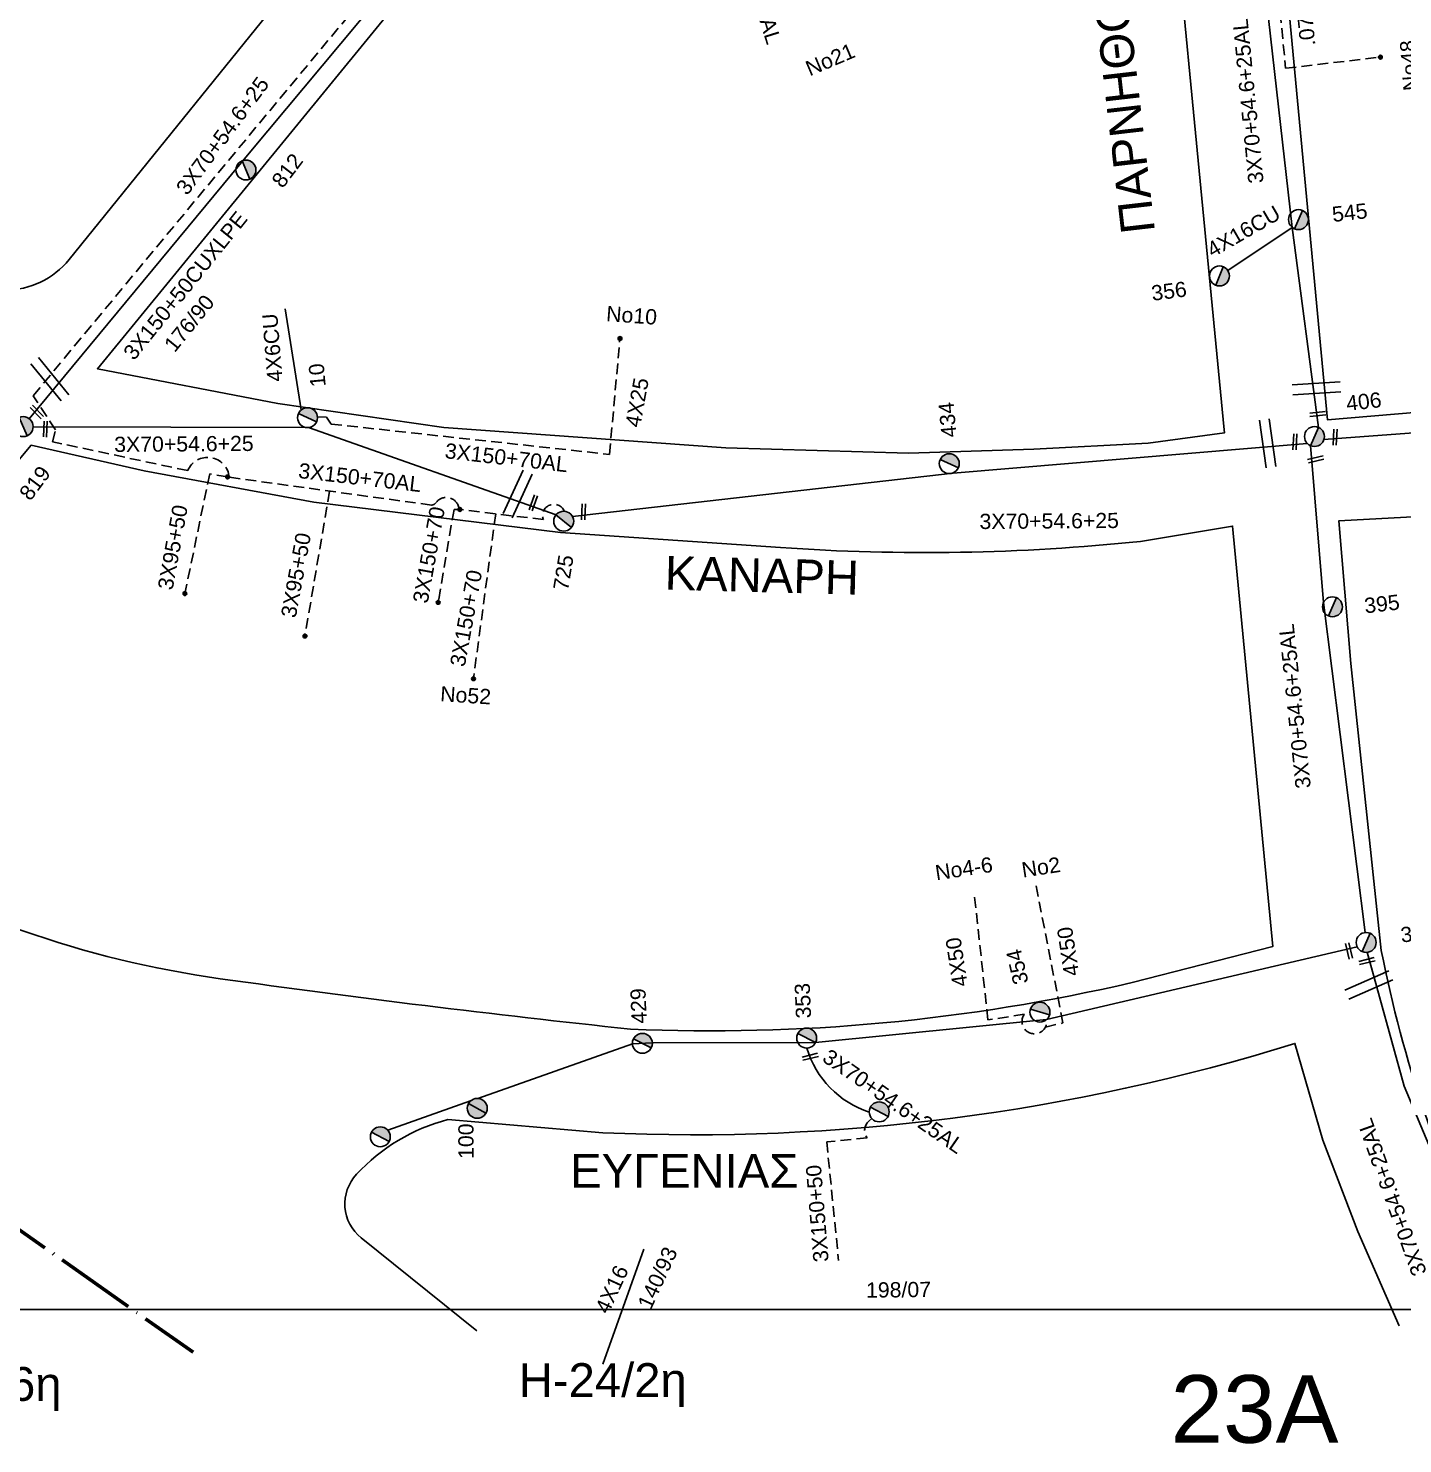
# Model space of a CAD drawing. Header units: millimetres. Extents: x 2999 to 5218, y 1863 to 2903.
# Drawn here: x 3384.6 to 3547.2, y 1871.9 to 2039.3 of the extents above; entities that cross this region are included whole.
import ezdxf

# ---------------------------------------------------------------- set-up
doc = ezdxf.new("R2010")
doc.units = ezdxf.units.MM
doc.header["$LTSCALE"] = 0.5
doc.linetypes.add('ACAD_ISO04W100', pattern=[30, 24, -3, 0, -3])
doc.linetypes.add('DASHED', pattern=[19.05, 12.7, -6.35])
for name, color, linetype in [('Άγνωστα', 7, 'Continuous'), ('Εναέρια παροχή ΧΤ 4x16', 7, 'SYN_LINE'), ('Επιγραφές - Σχήματα', 7, 'Continuous'), ('Καλώδια ΧΤ   3x150+70AL', 7, 'DASHED'), ('Καλώδια ΧΤ   4x6CU', 7, 'DASHED'), ('Μηχανική τομή', 7, 'Continuous'), ('Στύλος Ξύλινος', 7, 'Continuous'), ('Στύλος Ξύλινος @ 1', 7, 'Continuous'), ('Στύλος ΦΜ', 7, 'Continuous'), ('Στύλος ΦΜ @ 1', 7, 'Continuous'), ('Συνδέσεις', 7, 'Continuous'), ('Συνεστραμμένα ΧΤ   3x70+54.6+25 AL', 7, 'SYN_LINE'), ('Τομή', 7, 'Continuous'), ('Υπόβαθρο ΔΕΗ', 7, 'Continuous'), ('Υπόγεια καλώδια Παροχών ΧΤ   .075', 7, 'DASHED'), ('Υπόγεια καλώδια Παροχών ΧΤ   4x16CU', 7, 'DASHED'), ('Υπόγεια καλώδια Παροχών ΧΤ   4x25', 7, 'DASHED'), ('Υπόγεια καλώδια Παροχών ΧΤ   4x50AL', 7, 'DASHED')]:
    doc.layers.add(name, color=color, linetype=linetype)
doc.styles.add('arial', font='ARIAL.TTF')
doc.styles.get("Standard").update_dxf_attribs({"font": 'ARIAL.TTF'})
doc.linetypes.add('SYN_LINE', pattern='A,0.5,-0.0001,["/\\/\\/\\/",Standard,S=0.1,R=0,X=0,Y=-0.05],-0.25', length=0.7501)

# ---------------------------------------------------------------- blocks, each defined once
blk = doc.blocks.new('ΜΗΧΑΝΙΚΗ ΤΟΜΗ')
at = {"layer": 'Μηχανική τομή', "ltscale": 40}
for p, q in [((-1.89, 0.78), (1.89, 0.78)), ((1.89, 0), (-1.89, 0))]:
    blk.add_line(p, q, dxfattribs=at)
blk = doc.blocks.new('ΤΟΜΗ')
at = {"layer": 'Τομή', "ltscale": 40}
for p, q in [((-5.68, 0), (5.68, 0)), ((5.68, -2.33), (-5.68, -2.33))]:
    blk.add_line(p, q, dxfattribs=at)
blk = doc.blocks.new('ΥΠΑΡΧΩΝ ΤΣΙΜΕΝΤΕΝΙΟΣ ΣΤΥΛΟΣ')
at = {"layer": 'Στύλος ΦΜ'}
blk.add_hatch(color=7, dxfattribs=at).paths.add_polyline_path([(-1.29, -2.28, 0.574793), (2.62, 0, 0.268822), (1.3, 2.27)])
at = {"layer": 'Στύλος ΦΜ', "color": 7}
blk.add_line((-1.29, -2.28), (1.3, 2.27), dxfattribs=at)
blk.add_circle((0, 0), 2.62, dxfattribs=at)
at = {"layer": 'Στύλος ΦΜ', "flags": 4}
for tag, p in [('ΑΡΙΘΜΟΣ', (-4.68, 8.05)), ('ΤΥΠΟΣ', (-4.91, 3.03))]:
    blk.add_attdef(tag, p, '', height=4, dxfattribs=at)
blk = doc.blocks.new('ΥΠΑΡΧΩΝ ΞΥΛΙΝΟΣ ΣΤΥΛΟΣ')
at = {"layer": 'Στύλος Ξύλινος'}
h = blk.add_hatch(color=7, dxfattribs=at)
h.paths.add_polyline_path([(-2.62, 0, 0.270008), (-1.29, -2.28), (1.3, 2.27, 0.576266)])
h.paths.add_polyline_path([(-1.29, -2.28, 0.574793), (2.62, 0, 0.268822), (1.3, 2.27)])
at = {"layer": 'Στύλος Ξύλινος', "color": 7}
blk.add_line((-1.29, -2.28), (1.3, 2.27), dxfattribs=at)
blk.add_circle((0, 0), 2.62, dxfattribs=at)
at = {"layer": 'Στύλος Ξύλινος', "flags": 4}
for tag, p in [('ΑΡΙΘΜΟΣ', (-4.91, 8.6)), ('ΤΥΠΟΣ', (-4.85, 3.39))]:
    blk.add_attdef(tag, p, '', height=4, dxfattribs=at)
blk = doc.blocks.new('_ΣΥΝΔΕΣΗ')
at = {"layer": 'Συνδέσεις', "linetype": 'SYN_LINE', "ltscale": 40}
blk.add_hatch(color=256, dxfattribs=at).paths.add_polyline_path([(0.5, -0.01, 1), (-0.5, -0.01, 1)])
at = {"layer": 'Συνδέσεις'}
blk.add_circle((0, -0.01), 0.5, dxfattribs=at)

msp = doc.modelspace()

# ---------------------------------------------------------------- linework, layer by layer
at = {"layer": 'Άγνωστα', "color": 30, "linetype": 'DASHED', "ltscale": 0.2}
for points in [[(3408.39, 1986.22, 0.787019), (3403.48, 1987), (3387.5, 1990.41), (3387.84, 1991.82), (3385.2, 1995.87), (3427.12, 2046.38), (3430.03, 2045.7, 0.076462), (3448.26, 2044.34)], [(3448.04, 1982.2, 0.988086), (3445.56, 1981.21), (3435.68, 1982.41)]]:
    msp.add_lwpolyline(points, format="xyb", dxfattribs=at)
at = {"layer": 'Άγνωστα', "color": 173, "linetype": 'SYN_LINE', "ltscale": 20}
for points in [[(3537.92, 1990.68), (3569.3, 1993.01), (3616.39, 1996.67)], [(3541.87, 1930.65), (3505.11, 1922.04), (3477.77, 1919.31), (3458.45, 1919.28), (3456.1, 1919.18), (3437.79, 1912.72)]]:
    msp.add_lwpolyline(points, dxfattribs=at)
at = {"layer": 'Άγνωστα', "color": 30, "ltscale": 40}
msp.add_lwpolyline([(3535.95, 1990.22), (3494.05, 1986.69), (3449.01, 1981.57)], dxfattribs=at)
at = {"layer": 'Άγνωστα', "color": 30, "linetype": 'DASHED', "ltscale": 0.2}
for points in [[(3408.19, 1986.25), (3406.08, 1986.62), (3403.15, 1972.45)], [(3420.27, 1984.58), (3417.35, 1967.43)], [(3435.68, 1982.41), (3434.99, 1982.41), (3433.12, 1971.42)], [(3439.92, 1981.89), (3437.29, 1962.37)]]:
    msp.add_lwpolyline(points, dxfattribs=at)
at = {"layer": 'Άγνωστα', "color": 173, "linetype": 'DASHED', "ltscale": 0.2}
msp.add_lwpolyline([(3504.96, 1921.15), (3507.04, 1921.65), (3503.81, 1938.13)], dxfattribs=at)
for points in [[(3505.11, 1922.04, -1.481536), (3502.47, 1922.67), (3498.17, 1922), (3496.54, 1936.99)], [(3484.44, 1910.33), (3484.09, 1910.03, 0.394808), (3483.87, 1908.04), (3479.09, 1907.56), (3480.5, 1893.53)]]:
    msp.add_lwpolyline(points, format="xyb", dxfattribs=at)
at = {"layer": 'Άγνωστα', "color": 173, "linetype": 'SYN_LINE', "ltscale": 10}
msp.add_lwpolyline([(3436.96, 1912.43), (3427.15, 1908.96)], dxfattribs=at)
at = {"layer": 'Εναέρια παροχή ΧΤ 4x16', "color": 1, "ltscale": 20}
msp.add_lwpolyline([(3457.45, 1894.88), (3452.61, 1881.25)], dxfattribs=at)
at = {"layer": 'Επιγραφές - Σχήματα'}
msp.add_lwpolyline([(3017.22, 2889.47), (5045.69, 2889.47), (5045.69, 1887.75), (3017.22, 1887.75)], close=True, dxfattribs=at)
at = {"layer": 'Επιγραφές - Σχήματα', "color": 1, "linetype": 'ACAD_ISO04W100', "lineweight": 60, "ltscale": 0.8}
msp.add_lwpolyline([(3349.04, 1921.48), (3404.13, 1882.67)], dxfattribs=at)
at = {"layer": 'Καλώδια ΧΤ   3x150+70AL', "color": 5, "ltscale": 0.2}
msp.add_lwpolyline([(3418.83, 1993.38), (3419.92, 1993.33), (3420.46, 1992.51), (3453.39, 1988.93)], dxfattribs=at)
at = {"layer": 'Καλώδια ΧΤ   3x150+70AL', "color": 30, "linetype": 'DASHED', "ltscale": 0.2}
msp.add_lwpolyline([(3435.68, 1982.41), (3435.48, 1982.89, 0.580435), (3432.85, 1983.21, -0.211261), (3432.34, 1982.92), (3408.19, 1986.25)], format="xyb", dxfattribs=at)
at = {"layer": 'Καλώδια ΧΤ   4x6CU', "color": 5, "linetype": 'SYN_LINE', "ltscale": 10}
msp.add_lwpolyline([(3416.9, 1994.18), (3415.01, 2006.16)], dxfattribs=at)
at = {"layer": 'Συνεστραμμένα ΧΤ   3x70+54.6+25 AL', "color": 1, "linetype": 'SYN_LINE', "ltscale": 20}
msp.add_lwpolyline([(3384.73, 1993.15), (3410.77, 2024.57), (3443.31, 2063.56), (3463.19, 2087.75), (3483.54, 2112.43), (3502.72, 2136.51)], dxfattribs=at)
at = {"layer": 'Συνεστραμμένα ΧΤ   3x70+54.6+25 AL', "color": 85, "ltscale": 20}
msp.add_lwpolyline([(3537.27, 1992.12), (3534.18, 2015.78), (3530.45, 2048.54), (3526.76, 2098.09)], dxfattribs=at)
at = {"layer": 'Συνεστραμμένα ΧΤ   3x70+54.6+25 AL', "color": 5, "ltscale": 20}
msp.add_lwpolyline([(3447.06, 1981.76), (3417.77, 1992.1), (3385.2, 1992.2)], dxfattribs=at)
at = {"layer": 'Συνεστραμμένα ΧΤ   3x70+54.6+25 AL', "color": 173, "ltscale": 20}
msp.add_lwpolyline([(3542.79, 1932.34), (3537.87, 1971.4), (3536.34, 1989.96)], dxfattribs=at)
at = {"layer": 'Συνεστραμμένα ΧΤ   3x70+54.6+25 AL', "color": 154, "ltscale": 20}
msp.add_lwpolyline([(3559.48, 1885.44), (3547.41, 1914.18), (3543.05, 1930)], dxfattribs=at)
at = {"layer": 'Συνεστραμμένα ΧΤ   3x70+54.6+25 AL', "color": 173, "ltscale": 10}
msp.add_lwpolyline([(3476.75, 1918.67), (3476.75, 1918.67, 0.24701), (3484.13, 1911.08)], format="xyb", dxfattribs=at)
at = {"layer": 'Υπόβαθρο ΔΕΗ'}
msp.add_lwpolyline([(3528.56, 2097.06), (3554.83, 2099.53), (3581.51, 2102.04), (3589.07, 2102.9), (3592.39, 2073.71), (3599.72, 1998.82), (3599.82, 1997.09), (3591.03, 1996.28), (3589.67, 1997.35), (3538.34, 1993.03), (3528.56, 2097.06)], dxfattribs=at)
for points in [[(3526.13, 1991.83), (3517.54, 2080.56), (3512.5, 2074.82, -0.08568), (3491.06, 2057.51, -0.05259), (3466.46, 2047.01, -0.028145), (3451.28, 2043.27, -0.076834), (3437.89, 2042.83, -0.004272), (3429.54, 2043.92), (3392.79, 1999.05), (3414.13, 1994.95), (3433.77, 1992.12), (3467.16, 1989.69), (3488.76, 1989.06), (3503.61, 1989.54), (3517.12, 1990.24), (3526.16, 1991.49), (3526.13, 1991.83)], [(3418.69, 2048.15), (3389.44, 2011.97, -0.226075), (3381.9, 2008.37, -0.141851), (3372.16, 2011.17, -0.045574), (3357.96, 2022.04, -0.06492), (3350.36, 2031.12, -0.293804), (3350.39, 2037.68), (3383.49, 2076.67), (3389.6, 2069.95), (3397.61, 2062.32, 0.085174), (3418.69, 2048.15, -89.636902)], [(3377.82, 1981.53), (3360.04, 1995.06, 0.355514), (3359.26, 1995.04), (3332.21, 1960.92), (3332.59, 1960.38), (3362.01, 1942.83, 0.100067), (3407.31, 1926.88, 0.008314), (3455.87, 1920.91, 0.068087), (3515.25, 1926.43), (3531.87, 1930.68), (3527.12, 1980.45), (3516.21, 1978.63, -0.043712), (3473.61, 1977.91), (3447.6, 1979.68), (3418.42, 1983.27), (3398.33, 1986.96), (3384.95, 1990.01), (3377.82, 1981.53)], [(3561.03, 1885.56), (3557.42, 1892.83, -0.066968), (3544.71, 1930.22), (3541.09, 1964.19), (3539.67, 1981.06), (3600.91, 1984.37), (3605.36, 1954.61, 0.042032), (3616.76, 1913.35, 0.054938), (3631.21, 1882.92, 0.617524)], [(3437.71, 1885.21), (3424, 1896.22, -0.43518), (3423.45, 1903.73, -0.142778), (3434.27, 1910.21), (3452.6, 1908.65, 0.08682), (3534.48, 1919.21), (3537.8, 1907.78), (3541.95, 1896.95), (3546.82, 1885.81)]]:
    msp.add_lwpolyline(points, format="xyb", dxfattribs=at)
at = {"layer": 'Υπόγεια καλώδια Παροχών ΧΤ   .075', "color": 85, "ltscale": 0.2}
msp.add_lwpolyline([(3530.45, 2048.65, 1.545326), (3532.19, 2046.93), (3533.39, 2034.62)], format="xyb", dxfattribs=at)
msp.add_lwpolyline([(3533.39, 2034.62), (3544.6, 2035.93)], dxfattribs=at)
at = {"layer": 'Υπόγεια καλώδια Παροχών ΧΤ   4x16CU', "color": 85, "linetype": 'SYN_LINE', "ltscale": 10}
msp.add_lwpolyline([(3534.18, 2015.78), (3526.54, 2010.69)], dxfattribs=at)
at = {"layer": 'Υπόγεια καλώδια Παροχών ΧΤ   4x25', "color": 173, "ltscale": 0.2}
msp.add_lwpolyline([(3453.39, 1988.93), (3454.63, 2002.64)], dxfattribs=at)

# ---------------------------------------------------------------- block references
at = {"layer": 'Μηχανική τομή'}
for p, xscale, yscale, zscale, rotation in [((3385.5, 1993.81), 0.4999999999999995, 0.4999999999999995, 0.4999999999999995, 314.0590237239509), ((3537.21, 1993.51), 0.4999999999999995, 0.4999999999999995, 0.4999999999999995, 5.158736128121816), ((3386.44, 1991.93), 0.4999999999999994, 0.4999999999999994, 0.4999999999999994, 267.5063003034812), ((3539.04, 1990.97), 0.4999999999999994, 0.4999999999999994, 0.4999999999999994, 267.5063003034812), ((3534.3, 1990.42), 0.4999999999999994, 0.4999999999999994, 0.4999999999999994, 267.5063003034812), ((3537, 1988.15), 0.4999999999999995, 0.4999999999999995, 0.4999999999999995, 13.74863879608966), ((3444.2, 1983.25), 0.4999999999999994, 0.4999999999999994, 0.4999999999999994, 250.5347860696737), ((3450.11, 1982.13), 0.4999999999999994, 0.4999999999999994, 0.4999999999999994, 267.5063003034812), ((3541.08, 1930.21), 0.4999999999999994, 0.4999999999999994, 0.4999999999999994, 103.7374015777385), ((3543.05, 1928.77), 0.4999999999999995, 0.4999999999999995, 0.4999999999999995, 13.74863879608966), ((3477.19, 1917.45), 0.4999999999999995, 0.4999999999999995, 0.4999999999999995, 13.74863879608966)]:
    msp.add_blockref('ΜΗΧΑΝΙΚΗ ΤΟΜΗ', p, dxfattribs=dict(at, xscale=xscale, yscale=yscale, zscale=zscale, rotation=rotation))
at = {"layer": 'Στύλος Ξύλινος @ 1', "ltscale": 40}
ref = msp.add_blockref('ΥΠΑΡΧΩΝ ΞΥΛΙΝΟΣ ΣΤΥΛΟΣ', (3437.74, 1911.54), dxfattribs=dict(at, xscale=0.4499999999998181, yscale=0.4499999999998181, zscale=0.4499999999998181, rotation=90))
ref.add_attrib('ΤΥΠΟΣ', '100', (3437.3, 1905.55), dxfattribs={"layer": 'Στύλος Ξύλινος', "height": 1.8, "rotation": 90, "flags": 4})
at = {"layer": 'Στύλος ΦΜ @ 1', "ltscale": 40}
ref = msp.add_blockref('ΥΠΑΡΧΩΝ ΤΣΙΜΕΝΤΕΝΙΟΣ ΣΤΥΛΟΣ', (3410.37, 2022.58), dxfattribs=dict(at, xscale=0.4499999999998179, yscale=0.4499999999998179, zscale=0.4499999999998179, rotation=52.84400056923868))
ref.add_attrib('ΤΥΠΟΣ', '812', (3414.71, 2020.31), dxfattribs={"layer": 'Στύλος ΦΜ', "height": 1.8, "rotation": 52.844, "flags": 4})
ref = msp.add_blockref('ΥΠΑΡΧΩΝ ΤΣΙΜΕΝΤΕΝΙΟΣ ΣΤΥΛΟΣ', (3534.91, 2016.71), dxfattribs=dict(at, xscale=0.449999999999818, yscale=0.449999999999818, zscale=0.449999999999818, rotation=6.449163497314141))
ref.add_attrib('ΤΥΠΟΣ', '545', (3538.99, 2016.42), dxfattribs={"layer": 'Στύλος ΦΜ', "height": 1.8, "rotation": 6.4492, "flags": 4})
ref = msp.add_blockref('ΥΠΑΡΧΩΝ ΤΣΙΜΕΝΤΕΝΙΟΣ ΣΤΥΛΟΣ', (3525.56, 2010.04), dxfattribs=dict(at, xscale=0.449999999999818, yscale=0.449999999999818, zscale=0.449999999999818, rotation=7.439594920305804))
ref.add_attrib('ΤΥΠΟΣ', '356', (3517.62, 2007.09), dxfattribs={"layer": 'Στύλος ΦΜ', "height": 1.8, "rotation": 7.4396, "flags": 4})
ref = msp.add_blockref('ΥΠΑΡΧΩΝ ΤΣΙΜΕΝΤΕΝΙΟΣ ΣΤΥΛΟΣ', (3417.66, 1993.27), dxfattribs=dict(at, xscale=0.449999999999818, yscale=0.449999999999818, zscale=0.449999999999818, rotation=95.34265981749373))
ref.add_attrib('ΤΥΠΟΣ', '10', (3419.82, 1996.98), dxfattribs={"layer": 'Στύλος ΦΜ', "height": 1.8, "rotation": 95.3427, "flags": 4})
ref = msp.add_blockref('ΥΠΑΡΧΩΝ ΤΣΙΜΕΝΤΕΝΙΟΣ ΣΤΥΛΟΣ', (3493.59, 1987.83), dxfattribs=dict(at, xscale=0.449999999999818, yscale=0.449999999999818, zscale=0.449999999999818, rotation=95.34265981749373))
ref.add_attrib('ΤΥΠΟΣ', '434', (3494.48, 1991.01), dxfattribs={"layer": 'Στύλος ΦΜ', "height": 1.8, "rotation": 95.3427, "flags": 4})
ref = msp.add_blockref('ΥΠΑΡΧΩΝ ΤΣΙΜΕΝΤΕΝΙΟΣ ΣΤΥΛΟΣ', (3536.8, 1991.04), dxfattribs=dict(at, xscale=0.449999999999818, yscale=0.449999999999818, zscale=0.449999999999818, rotation=6.449163497314141))
ref.add_attrib('ΤΥΠΟΣ', '406', (3540.65, 1994.06), dxfattribs={"layer": 'Στύλος ΦΜ', "height": 1.8, "rotation": 6.4492, "flags": 4})
ref = msp.add_blockref('ΥΠΑΡΧΩΝ ΤΣΙΜΕΝΤΕΝΙΟΣ ΣΤΥΛΟΣ', (3384.02, 1992.21), dxfattribs=dict(at, xscale=0.4499999999998179, yscale=0.4499999999998179, zscale=0.4499999999998179, rotation=53.04169410484156))
ref.add_attrib('ΤΥΠΟΣ', '819', (3384.85, 1983.32), dxfattribs={"layer": 'Στύλος ΦΜ', "height": 1.8, "rotation": 53.0417, "flags": 4})
ref = msp.add_blockref('ΥΠΑΡΧΩΝ ΤΣΙΜΕΝΤΕΝΙΟΣ ΣΤΥΛΟΣ', (3447.97, 1981.02), dxfattribs=dict(at, xscale=0.449999999999818, yscale=0.449999999999818, zscale=0.449999999999818, rotation=80.65602911209527))
ref.add_attrib('ΤΥΠΟΣ', '725', (3448.48, 1972.73), dxfattribs={"layer": 'Στύλος ΦΜ', "height": 1.8, "rotation": 80.656, "flags": 4})
ref = msp.add_blockref('ΥΠΑΡΧΩΝ ΤΣΙΜΕΝΤΕΝΙΟΣ ΣΤΥΛΟΣ', (3538.93, 1970.89), dxfattribs=dict(at, xscale=0.449999999999818, yscale=0.449999999999818, zscale=0.449999999999818, rotation=6.449163497314141))
ref.add_attrib('ΤΥΠΟΣ', '395', (3542.8, 1970.11), dxfattribs={"layer": 'Στύλος ΦΜ', "height": 1.8, "rotation": 6.4492, "flags": 4})
ref = msp.add_blockref('ΥΠΑΡΧΩΝ ΤΣΙΜΕΝΤΕΝΙΟΣ ΣΤΥΛΟΣ', (3542.92, 1931.17), dxfattribs=dict(at, xscale=0.449999999999818, yscale=0.449999999999818, zscale=0.449999999999818, rotation=6.449163497314141))
ref.add_attrib('ΤΥΠΟΣ', '394', (3547.09, 1931.15), dxfattribs={"layer": 'Στύλος ΦΜ', "height": 1.8, "rotation": 6.4492, "flags": 4})
ref = msp.add_blockref('ΥΠΑΡΧΩΝ ΤΣΙΜΕΝΤΕΝΙΟΣ ΣΤΥΛΟΣ', (3504.32, 1922.92), dxfattribs=dict(at, xscale=0.449999999999818, yscale=0.449999999999818, zscale=0.449999999999818, rotation=102.9759032561491))
ref.add_attrib('ΤΥΠΟΣ', '354', (3502.98, 1926.43), dxfattribs={"layer": 'Στύλος ΦΜ', "height": 1.8, "rotation": 102.9759, "flags": 4})
ref = msp.add_blockref('ΥΠΑΡΧΩΝ ΤΣΙΜΕΝΤΕΝΙΟΣ ΣΤΥΛΟΣ', (3476.72, 1919.85), dxfattribs=dict(at, xscale=0.449999999999818, yscale=0.449999999999818, zscale=0.449999999999818, rotation=92.35247166937897))
ref.add_attrib('ΤΥΠΟΣ', '353', (3477.25, 1922.21), dxfattribs={"layer": 'Στύλος ΦΜ', "height": 1.8, "rotation": 92.3525, "flags": 4})
ref = msp.add_blockref('ΥΠΑΡΧΩΝ ΤΣΙΜΕΝΤΕΝΙΟΣ ΣΤΥΛΟΣ', (3457.28, 1919.23), dxfattribs=dict(at, xscale=0.449999999999818, yscale=0.449999999999818, zscale=0.449999999999818, rotation=92.35247166937897))
ref.add_attrib('ΤΥΠΟΣ', '429', (3457.81, 1921.59), dxfattribs={"layer": 'Στύλος ΦΜ', "height": 1.8, "rotation": 92.3525, "flags": 4})
at = {"layer": 'Στύλος ΦΜ @ 1', "ltscale": 40, "xscale": 0.449999999999818, "yscale": 0.449999999999818, "zscale": 0.449999999999818, "rotation": 92.35247166937897}
for p in [(3485.3, 1911.12), (3426.27, 1908.17)]:
    msp.add_blockref('ΥΠΑΡΧΩΝ ΤΣΙΜΕΝΤΕΝΙΟΣ ΣΤΥΛΟΣ', p, dxfattribs=at)
at = {"layer": 'Συνδέσεις', "xscale": 0.4500000000000455, "yscale": 0.4500000000000455, "zscale": 0.4500000000000455}
for p in [(3544.6, 2035.93), (3454.63, 2002.65), (3408.2, 1986.26), (3435.68, 1982.41), (3403.15, 1972.45), (3433.12, 1971.42), (3417.35, 1967.43), (3437.29, 1962.38)]:
    msp.add_blockref('_ΣΥΝΔΕΣΗ', p, dxfattribs=at)
at = {"layer": 'Τομή', "xscale": 0.4999999999999998, "yscale": 0.4999999999999998, "zscale": 0.4999999999999998}
for p, rotation in [((3387.61, 1998.18), 309.2673347015611), ((3537, 1997.33), 3.545975908835903), ((3531.84, 1990.31), 278.1323438962213), ((3443.06, 1984.01), 245.3415827817124), ((3543.47, 1925.6), 203.527501134211)]:
    msp.add_blockref('ΤΟΜΗ', p, dxfattribs=dict(at, rotation=rotation))

# ---------------------------------------------------------------- texts
at = {"layer": 'Άγνωστα', "ltscale": 40, "char_height": 1.8, "width": 17.1868, "attachment_point": 1, "style": 'arial'}
for s, insert, rotation in [('Νο21', (3476.38, 2035.31), 22.973), ('Νο48', (3547.33, 2031.88), 94.2264), ('3X150+50CUXLPE', (3395.72, 2001.07), 51.1402), ('176/90', (3400.54, 2002.02), 51.1402), ('Νο10', (3453.08, 2006.5), 355.7754), ('3X95+50', (3399.91, 1973.11), 79.6231), ('3X150+70', (3430.09, 1971.53), 79.6231), ('3X70+54.6+25', (3497.16, 1981.89), 0.4273), ('3X95+50', (3414.49, 1969.81), 79.6231), ('3X150+70', (3434.49, 1964.03), 79.6231), ('Νο52', (3433.43, 1961.51), 356.3707), ('Νο4-6', (3491.8, 1940.29), 8.6384), ('Νο2', (3502.03, 1940.62), 8.6384), ('4X50', (3507.2, 1927.05), 98.6384), ('4X50', (3494.01, 1925.8), 98.6384), ('3X150+50', (3477.53, 1893.27), 94.6086), ('140/93', (3456.64, 1888.36), 65.302), ('198/07', (3483.73, 1890.93), 0.6192)]:
    msp.add_mtext(s, dxfattribs=dict(at, insert=insert, rotation=rotation))
at = {"layer": 'Εναέρια παροχή ΧΤ 4x16', "ltscale": 20, "insert": (3451.61, 1887.84), "char_height": 1.8, "width": 17.1868, "attachment_point": 1, "rotation": 65.302, "style": 'arial'}
msp.add_mtext('4X16', dxfattribs=at)
at = {"layer": 'Επιγραφές - Σχήματα', "char_height": 4, "width": 15.1545, "attachment_point": 1}
for s, insert, rotation in [('ΠΑΡΝΗΘΟΣ', (3513.97, 2014.83), 96.5959), ('ΚΑΝΑΡΗ', (3459.99, 1976.92), 358.5064)]:
    msp.add_mtext(s, dxfattribs=dict(at, insert=insert, rotation=rotation))
at = {"layer": 'Επιγραφές - Σχήματα', "width": 15.1545, "attachment_point": 1}
for s, insert, char_height in [('ΕΥΓΕΝΙΑΣ', (3448.72, 1906.15), 4), ('ΦΟ-115/6η', (3360.8, 1880.92), 4), ('Η-24/2η', (3442.65, 1881.38), 4), ('23Α', (3519.77, 1879.96), 8)]:
    msp.add_mtext(s, dxfattribs=dict(at, insert=insert, char_height=char_height))
at = {"layer": 'Καλώδια ΧΤ   3x150+70AL', "ltscale": 0.2, "char_height": 1.8, "width": 17.1868, "attachment_point": 1, "rotation": 353.3792, "style": 'arial'}
for insert in [(3434.04, 1990.28), (3416.71, 1987.93)]:
    msp.add_mtext('3X150+70AL', dxfattribs=dict(at, insert=insert))
at = {"layer": 'Καλώδια ΧΤ   4x6CU', "ltscale": 0.2, "insert": (3412.92, 1997.44), "char_height": 1.8, "width": 17.1868, "attachment_point": 1, "rotation": 94.5387, "style": 'arial'}
msp.add_mtext('4X6CU', dxfattribs=at)
at = {"layer": 'Συνεστραμμένα ΧΤ   3x70+54.6+25 AL', "ltscale": 20, "char_height": 1.8, "width": 17.1868, "attachment_point": 1, "style": 'arial'}
for insert, rotation in [((3529, 2020.9), 95.5761), ((3534.59, 1949.29), 95.9834), ((3479.46, 1918.68), 325.3083), ((3548.42, 1891.5), 109.6935)]:
    msp.add_mtext('3X70+54.6+25AL', dxfattribs=dict(at, insert=insert, rotation=rotation))
at = {"layer": 'Συνεστραμμένα ΧΤ   3x70+54.6+25 AL', "ltscale": 40, "char_height": 1.8, "width": 17.1868, "attachment_point": 1, "style": 'arial'}
for insert, rotation in [((3401.97, 2020.54), 53.5311), ((3394.78, 1991.01), 0.4273)]:
    msp.add_mtext('3X70+54.6+25', dxfattribs=dict(at, insert=insert, rotation=rotation))
at = {"layer": 'Υπόγεια καλώδια Παροχών ΧΤ   .075', "ltscale": 40, "insert": (3535.13, 2037.16), "char_height": 1.8, "width": 17.1868, "attachment_point": 1, "rotation": 95.8093, "style": 'arial'}
msp.add_mtext('.075', dxfattribs=at)
at = {"layer": 'Υπόγεια καλώδια Παροχών ΧΤ   4x16CU', "ltscale": 0.2, "insert": (3523.84, 2013.73), "char_height": 1.8, "width": 17.1868, "attachment_point": 1, "rotation": 29.9826, "style": 'arial'}
msp.add_mtext('4X16CU', dxfattribs=at)
at = {"layer": 'Υπόγεια καλώδια Παροχών ΧΤ   4x25', "ltscale": 0.2, "insert": (3455.23, 1992.35), "char_height": 1.8, "width": 17.1868, "attachment_point": 1, "rotation": 79.6231, "style": 'arial'}
msp.add_mtext('4X25', dxfattribs=at)
at = {"layer": 'Υπόγεια καλώδια Παροχών ΧΤ   4x50AL', "ltscale": 0.2, "insert": (3471.1, 2046.38), "char_height": 1.8, "width": 17.1868, "attachment_point": 1, "rotation": 287.2683, "style": 'arial'}
msp.add_mtext('4X50AL', dxfattribs=at)

doc.saveas('drawing.dxf')
